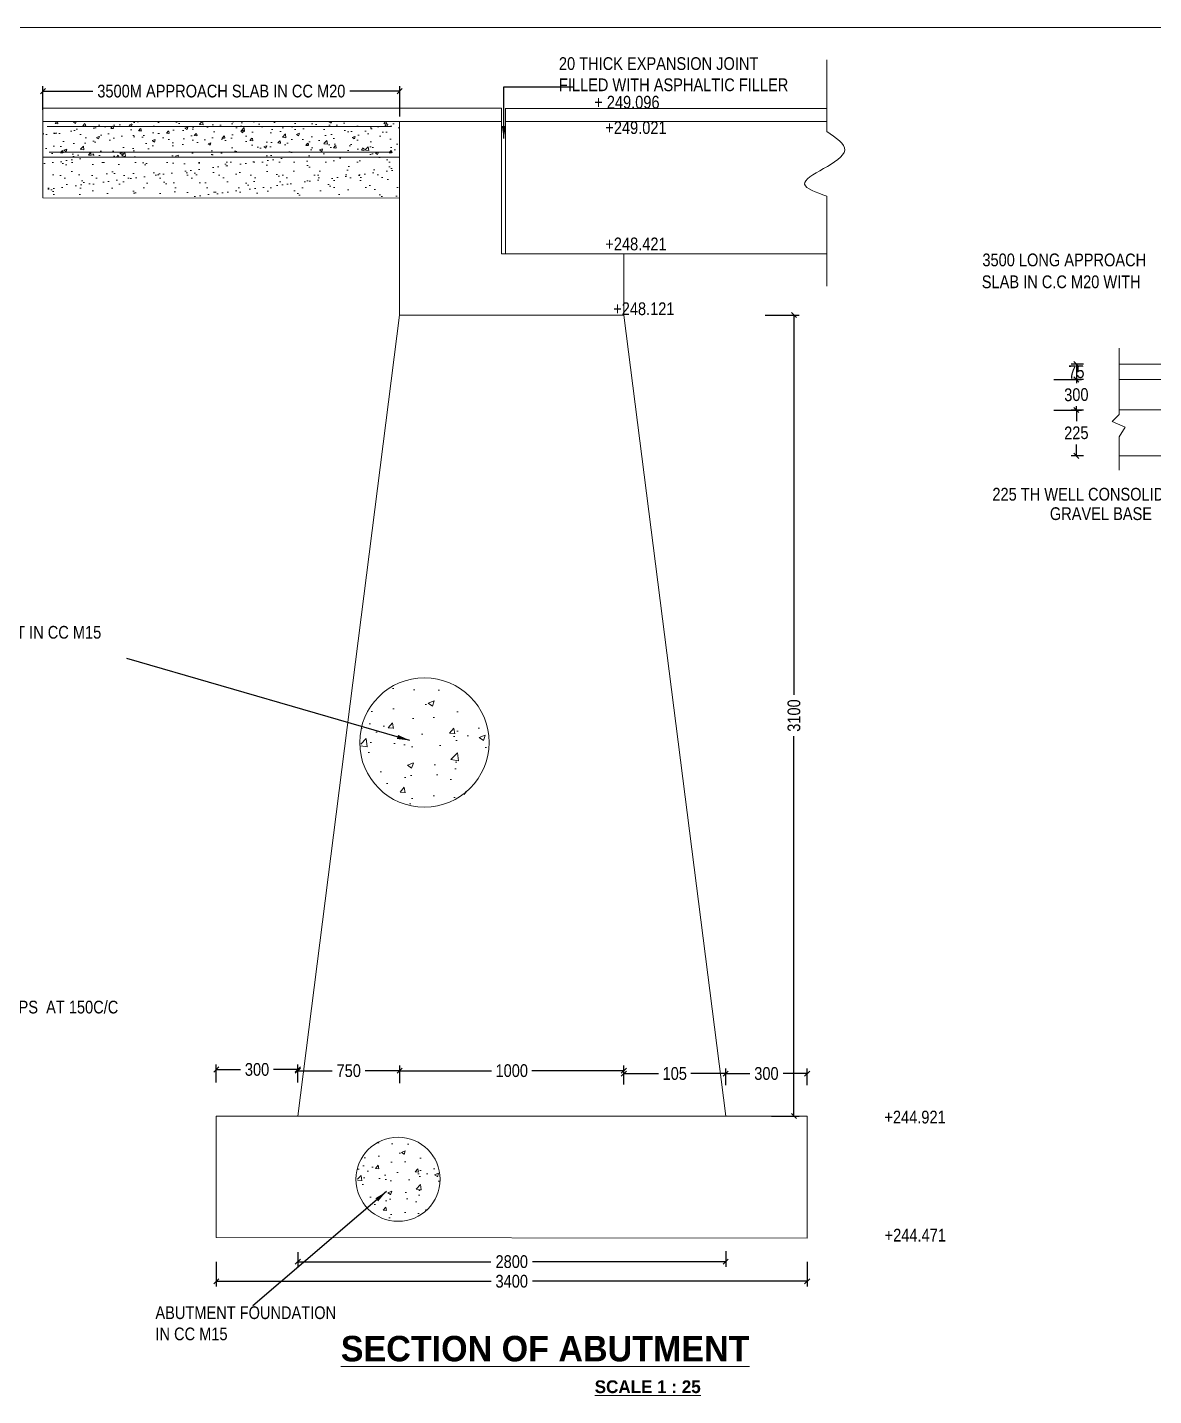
# Model space of a CAD drawing. Header units: millimetres. Extents: x 856385 to 958457, y -77744 to -16204.
# Drawn here: x 887676 to 909786, y -43070 to -16204 of the extents above; entities that cross this region are included whole.
import ezdxf
from ezdxf.enums import TextEntityAlignment as Align

# ---------------------------------------------------------------- set-up
doc = ezdxf.new("R2010")
doc.units = ezdxf.units.MM
doc.header["$LTSCALE"] = 300
doc.header["$MEASUREMENT"] = 0
doc.layers.add('abutment', color=7, linetype='Continuous')
doc.styles.add('ARIAL NARROW', font='ARIALN.TTF', dxfattribs={"height": 250})
doc.styles.add('arn', font='ARIALN.TTF')
doc.styles.add('CITYBLUEPR', font='cityb___.ttf')
doc.dimstyles.new('STANDARD$0', dxfattribs={"dimscale": 88.888889, "dimtxt": 0.02, "dimasz": 0.02, "dimexe": 0.05, "dimexo": 0.1, "dimgap": 0.002, "dimtad": 2, "dimdec": 0, "dimzin": 1, "dimdsep": 46, "dimtxsty": 'Standard', "dimcen": 0.09, "dimadec": 0, "dimazin": 0, "dimtfac": 1, "dimtdec": 4, "dimtofl": 0, "dimtmove": 0, "dimatfit": 3, "dimfxl": 1, "dimtolj": 1, "dimtzin": 1, "dimarcsym": 0})
doc.dimstyles.new('STANDARD$7', dxfattribs={"dimtxt": 2, "dimasz": 2, "dimexe": 1.25, "dimexo": 0.625, "dimtad": 1, "dimdec": 0, "dimlfac": 0.5, "dimdsep": 46, "dimtxsty": 'ARIAL NARROW', "dimcen": 2.5, "dimdle": 0.1, "dimse1": 1, "dimse2": 1, "dimadec": 0, "dimazin": 0, "dimtfac": 1, "dimtdec": 0, "dimtmove": 0, "dimatfit": 3, "dimfxl": 1, "dimtolj": 1, "dimtzin": 0, "dimarcsym": 0})

# ---------------------------------------------------------------- blocks, each defined once
blk = doc.blocks.new('_Oblique')
at = {"color": 0, "linetype": 'ByBlock', "lineweight": -2}
blk.add_line((-0.5, -0.5), (0.5, 0.5), dxfattribs=at)
blk = doc.blocks.new('*D19')
at = {"layer": 'abutment', "color": 0, "linetype": 'ByBlock', "lineweight": -2, "transparency": 16777216}
for p, q in [((901385, -36973), (901385, -36646)), ((901385, -36746), (901859, -36746)), ((902985, -36746), (902511, -36746)), ((902985, -36973), (902985, -36646))]:
    blk.add_line(p, q, dxfattribs=at)
at = {"layer": 'Defpoints', "color": 0, "linetype": 'ByBlock', "lineweight": 9, "transparency": 16777216}
for p in [(902985, -36746), (901385, -37073), (902985, -37073)]:
    blk.add_point(p, dxfattribs=at)
at = {"layer": 'abutment', "color": 0, "linetype": 'ByBlock', "lineweight": -2, "transparency": 16777216, "xscale": 100, "yscale": 100, "zscale": 100, "rotation": 180}
blk.add_blockref('_Oblique', (901385, -36746), dxfattribs=at)
at = {"layer": 'abutment', "color": 0, "linetype": 'ByBlock', "lineweight": -2, "transparency": 16777216, "xscale": 100, "yscale": 100, "zscale": 100}
blk.add_blockref('_Oblique', (902985, -36746), dxfattribs=at)
at = {"layer": 'abutment', "color": 0, "linetype": 'ByBlock', "lineweight": 13, "transparency": 16777216, "insert": (902185, -36746), "char_height": 250, "attachment_point": 5, "style": 'ARIAL NARROW'}
blk.add_mtext('\\A1;300', dxfattribs=at)
blk = doc.blocks.new('*D20')
at = {"layer": 'abutment', "color": 0, "linetype": 'ByBlock', "lineweight": -2, "transparency": 16777216}
for p, q in [((891385, -36924), (891385, -36566)), ((891385, -36666), (891859, -36666)), ((892985, -36666), (892511, -36666)), ((892985, -36924), (892985, -36566))]:
    blk.add_line(p, q, dxfattribs=at)
at = {"layer": 'Defpoints', "color": 0, "linetype": 'ByBlock', "lineweight": 9, "transparency": 16777216}
for p in [(891385, -36666), (891385, -37024), (892985, -37024)]:
    blk.add_point(p, dxfattribs=at)
at = {"layer": 'abutment', "color": 0, "linetype": 'ByBlock', "lineweight": -2, "transparency": 16777216, "xscale": 100, "yscale": 100, "zscale": 100, "rotation": 180}
blk.add_blockref('_Oblique', (891385, -36666), dxfattribs=at)
at = {"layer": 'abutment', "color": 0, "linetype": 'ByBlock', "lineweight": -2, "transparency": 16777216, "xscale": 100, "yscale": 100, "zscale": 100}
blk.add_blockref('_Oblique', (892985, -36666), dxfattribs=at)
at = {"layer": 'abutment', "color": 0, "linetype": 'ByBlock', "lineweight": 13, "transparency": 16777216, "insert": (892185, -36666), "char_height": 250, "attachment_point": 5, "style": 'ARIAL NARROW'}
blk.add_mtext('\\A1;300', dxfattribs=at)
blk = doc.blocks.new('*D92')
at = {"layer": 'abutment', "color": 0, "linetype": 'ByBlock', "lineweight": -2, "transparency": 16777216}
for p, q in [((887983, -17823), (887983, -17356)), ((887983, -17456), (888962, -17456)), ((894985, -17456), (894006, -17456)), ((894985, -17952), (894985, -17356))]:
    blk.add_line(p, q, dxfattribs=at)
at = {"layer": 'Defpoints', "color": 0, "linetype": 'ByBlock', "lineweight": 9, "transparency": 16777216}
for p in [(887983, -17456), (887983, -17923), (894985, -18052)]:
    blk.add_point(p, dxfattribs=at)
at = {"layer": 'abutment', "color": 0, "linetype": 'ByBlock', "lineweight": -2, "transparency": 16777216, "xscale": 100, "yscale": 100, "zscale": 100, "rotation": 180}
blk.add_blockref('_Oblique', (887983, -17456), dxfattribs=at)
at = {"layer": 'abutment', "color": 0, "linetype": 'ByBlock', "lineweight": -2, "transparency": 16777216, "xscale": 100, "yscale": 100, "zscale": 100}
blk.add_blockref('_Oblique', (894985, -17456), dxfattribs=at)
at = {"layer": 'abutment', "color": 0, "linetype": 'ByBlock', "lineweight": 13, "transparency": 16777216, "insert": (891484, -17456), "char_height": 250, "attachment_point": 5, "style": 'ARIAL NARROW'}
blk.add_mtext('\\A1;3500M APPROACH SLAB IN CC M20', dxfattribs=at)
blk = doc.blocks.new('*D22')
at = {"layer": 'abutment', "color": 0, "linetype": 'ByBlock', "lineweight": -2, "transparency": 16777216}
for p, q in [((894985, -36935), (894985, -36590)), ((894985, -36690), (896789, -36690)), ((899385, -36690), (897581, -36690)), ((899385, -36935), (899385, -36590))]:
    blk.add_line(p, q, dxfattribs=at)
at = {"layer": 'Defpoints', "color": 0, "linetype": 'ByBlock', "lineweight": 9, "transparency": 16777216}
for p in [(899385, -36690), (894985, -37035), (899385, -37035)]:
    blk.add_point(p, dxfattribs=at)
at = {"layer": 'abutment', "color": 0, "linetype": 'ByBlock', "lineweight": -2, "transparency": 16777216, "xscale": 100, "yscale": 100, "zscale": 100, "rotation": 180}
blk.add_blockref('_Oblique', (894985, -36690), dxfattribs=at)
at = {"layer": 'abutment', "color": 0, "linetype": 'ByBlock', "lineweight": -2, "transparency": 16777216, "xscale": 100, "yscale": 100, "zscale": 100}
blk.add_blockref('_Oblique', (899385, -36690), dxfattribs=at)
at = {"layer": 'abutment', "color": 0, "linetype": 'ByBlock', "lineweight": 13, "transparency": 16777216, "insert": (897185, -36690), "char_height": 250, "attachment_point": 5, "style": 'ARIAL NARROW'}
blk.add_mtext('\\A1;1000', dxfattribs=at)
blk = doc.blocks.new('*D23')
at = {"layer": 'abutment', "color": 0, "linetype": 'ByBlock', "lineweight": -2, "transparency": 16777216}
for p, q in [((902163, -21852), (902826, -21852)), ((902726, -21852), (902726, -29310)), ((902726, -37580), (902726, -30122)), ((902285, -37580), (902826, -37580))]:
    blk.add_line(p, q, dxfattribs=at)
at = {"layer": 'Defpoints', "color": 0, "linetype": 'ByBlock', "lineweight": 9, "transparency": 16777216}
for p in [(902063, -21852), (902185, -37580), (902726, -37580)]:
    blk.add_point(p, dxfattribs=at)
at = {"layer": 'abutment', "color": 0, "linetype": 'ByBlock', "lineweight": -2, "transparency": 16777216, "xscale": 100, "yscale": 100, "zscale": 100}
for p, rotation in [((902726, -21852), 90), ((902726, -37580), 270)]:
    blk.add_blockref('_Oblique', p, dxfattribs=dict(at, rotation=rotation))
at = {"layer": 'abutment', "color": 0, "linetype": 'ByBlock', "lineweight": 13, "transparency": 16777216, "insert": (902726, -29716), "char_height": 250, "attachment_point": 5, "rotation": 90, "style": 'ARIAL NARROW'}
blk.add_mtext('\\A1;3100', dxfattribs=at)
blk = doc.blocks.new('*D26')
at = {"layer": 'abutment', "color": 0, "linetype": 'ByBlock', "lineweight": -2, "transparency": 16777216}
for p, q in [((899385, -36963), (899385, -36646)), ((899385, -36746), (900067, -36746)), ((901385, -36746), (900702, -36746)), ((901385, -36963), (901385, -36646))]:
    blk.add_line(p, q, dxfattribs=at)
at = {"layer": 'Defpoints', "color": 0, "linetype": 'ByBlock', "lineweight": 9, "transparency": 16777216}
for p in [(901385, -36746), (899385, -37063), (901385, -37063)]:
    blk.add_point(p, dxfattribs=at)
at = {"layer": 'abutment', "color": 0, "linetype": 'ByBlock', "lineweight": -2, "transparency": 16777216, "xscale": 100, "yscale": 100, "zscale": 100, "rotation": 180}
blk.add_blockref('_Oblique', (899385, -36746), dxfattribs=at)
at = {"layer": 'abutment', "color": 0, "linetype": 'ByBlock', "lineweight": -2, "transparency": 16777216, "xscale": 100, "yscale": 100, "zscale": 100}
blk.add_blockref('_Oblique', (901385, -36746), dxfattribs=at)
at = {"layer": 'abutment', "color": 0, "linetype": 'ByBlock', "lineweight": 13, "transparency": 16777216, "insert": (900385, -36746), "char_height": 250, "attachment_point": 5, "style": 'ARIAL NARROW'}
blk.add_mtext('\\A1;105', dxfattribs=at)
blk = doc.blocks.new('*D27')
at = {"layer": 'abutment', "color": 0, "linetype": 'ByBlock', "lineweight": -2, "transparency": 16777216}
for p, q in [((892985, -36824), (892985, -36590)), ((892985, -36690), (893659, -36690)), ((894985, -36690), (894310, -36690)), ((894985, -36935), (894985, -36590))]:
    blk.add_line(p, q, dxfattribs=at)
at = {"layer": 'Defpoints', "color": 0, "linetype": 'ByBlock', "lineweight": 9, "transparency": 16777216}
for p in [(894985, -36690), (892985, -36924), (894985, -37035)]:
    blk.add_point(p, dxfattribs=at)
at = {"layer": 'abutment', "color": 0, "linetype": 'ByBlock', "lineweight": -2, "transparency": 16777216, "xscale": 100, "yscale": 100, "zscale": 100, "rotation": 180}
blk.add_blockref('_Oblique', (892985, -36690), dxfattribs=at)
at = {"layer": 'abutment', "color": 0, "linetype": 'ByBlock', "lineweight": -2, "transparency": 16777216, "xscale": 100, "yscale": 100, "zscale": 100}
blk.add_blockref('_Oblique', (894985, -36690), dxfattribs=at)
at = {"layer": 'abutment', "color": 0, "linetype": 'ByBlock', "lineweight": 13, "transparency": 16777216, "insert": (893985, -36690), "char_height": 250, "attachment_point": 5, "style": 'ARIAL NARROW'}
blk.add_mtext('\\A1;750', dxfattribs=at)
blk = doc.blocks.new('*D28')
at = {"layer": 'abutment', "color": 0, "linetype": 'ByBlock', "lineweight": -2, "transparency": 16777216}
for p, q in [((892985, -40254), (892985, -40540)), ((901385, -40235), (901385, -40540)), ((892985, -40440), (896777, -40440)), ((901385, -40440), (897592, -40440))]:
    blk.add_line(p, q, dxfattribs=at)
at = {"layer": 'Defpoints', "color": 0, "linetype": 'ByBlock', "lineweight": 9, "transparency": 16777216}
for p in [(892985, -40154), (901385, -40135), (901385, -40440)]:
    blk.add_point(p, dxfattribs=at)
at = {"layer": 'abutment', "color": 0, "linetype": 'ByBlock', "lineweight": -2, "transparency": 16777216, "xscale": 100, "yscale": 100, "zscale": 100, "rotation": 180}
blk.add_blockref('_Oblique', (892985, -40440), dxfattribs=at)
at = {"layer": 'abutment', "color": 0, "linetype": 'ByBlock', "lineweight": -2, "transparency": 16777216, "xscale": 100, "yscale": 100, "zscale": 100}
blk.add_blockref('_Oblique', (901385, -40440), dxfattribs=at)
at = {"layer": 'abutment', "color": 0, "linetype": 'ByBlock', "lineweight": 13, "transparency": 16777216, "insert": (897185, -40440), "char_height": 250, "attachment_point": 5, "style": 'ARIAL NARROW'}
blk.add_mtext('\\A1;2800', dxfattribs=at)
blk = doc.blocks.new('*D29')
at = {"layer": 'abutment', "color": 0, "linetype": 'ByBlock', "lineweight": -2, "transparency": 16777216}
for p, q in [((891385, -40441), (891385, -40925)), ((902985, -40441), (902985, -40925)), ((891385, -40825), (896779, -40825)), ((902985, -40825), (897590, -40825))]:
    blk.add_line(p, q, dxfattribs=at)
at = {"layer": 'Defpoints', "color": 0, "linetype": 'ByBlock', "lineweight": 9, "transparency": 16777216}
for p in [(891385, -40341), (902985, -40341), (902985, -40825)]:
    blk.add_point(p, dxfattribs=at)
at = {"layer": 'abutment', "color": 0, "linetype": 'ByBlock', "lineweight": -2, "transparency": 16777216, "xscale": 100, "yscale": 100, "zscale": 100, "rotation": 180}
blk.add_blockref('_Oblique', (891385, -40825), dxfattribs=at)
at = {"layer": 'abutment', "color": 0, "linetype": 'ByBlock', "lineweight": -2, "transparency": 16777216, "xscale": 100, "yscale": 100, "zscale": 100}
blk.add_blockref('_Oblique', (902985, -40825), dxfattribs=at)
at = {"layer": 'abutment', "color": 0, "linetype": 'ByBlock', "lineweight": 13, "transparency": 16777216, "insert": (897185, -40825), "char_height": 250, "attachment_point": 5, "style": 'ARIAL NARROW'}
blk.add_mtext('\\A1;3400', dxfattribs=at)
blk = doc.blocks.new('*D49')
at = {"layer": 'abutment', "color": 0, "linetype": 'ByBlock', "lineweight": -2, "transparency": 16777216}
for p, q in [((908412, -23717), (908169, -23717)), ((908269, -23717), (908269, -23939)), ((908269, -24617), (908269, -24394)), ((908412, -24617), (908169, -24617))]:
    blk.add_line(p, q, dxfattribs=at)
at = {"layer": 'Defpoints', "color": 0, "linetype": 'ByBlock', "lineweight": 9, "transparency": 16777216}
for p in [(908512, -23717), (908269, -24617), (908512, -24617)]:
    blk.add_point(p, dxfattribs=at)
at = {"layer": 'abutment', "color": 0, "linetype": 'ByBlock', "lineweight": -2, "transparency": 16777216, "xscale": 100, "yscale": 100, "zscale": 100}
for p, rotation in [((908269, -23717), 90), ((908269, -24617), 270)]:
    blk.add_blockref('_Oblique', p, dxfattribs=dict(at, rotation=rotation))
at = {"layer": 'abutment', "color": 0, "linetype": 'ByBlock', "lineweight": 13, "transparency": 16777216, "insert": (908269, -24167), "char_height": 250, "attachment_point": 5, "rotation": 1, "style": 'ARIAL NARROW'}
blk.add_mtext('\\A1;225', dxfattribs=at)
blk = doc.blocks.new('*D50')
at = {"layer": 'abutment', "color": 0, "linetype": 'ByBlock', "lineweight": -2, "transparency": 16777216}
for p, q in [((907825, -23117), (908369, -23117)), ((908269, -23117), (908269, -23189)), ((907825, -23717), (908369, -23717)), ((908269, -23717), (908269, -23644))]:
    blk.add_line(p, q, dxfattribs=at)
at = {"layer": 'Defpoints', "color": 0, "linetype": 'ByBlock', "lineweight": 9, "transparency": 16777216}
for p in [(907725, -23117), (907725, -23717), (908269, -23717)]:
    blk.add_point(p, dxfattribs=at)
at = {"layer": 'abutment', "color": 0, "linetype": 'ByBlock', "lineweight": -2, "transparency": 16777216, "xscale": 100, "yscale": 100, "zscale": 100}
for p, rotation in [((908269, -23117), 90), ((908269, -23717), 270)]:
    blk.add_blockref('_Oblique', p, dxfattribs=dict(at, rotation=rotation))
at = {"layer": 'abutment', "color": 0, "linetype": 'ByBlock', "lineweight": 13, "transparency": 16777216, "insert": (908269, -23417), "char_height": 250, "attachment_point": 5, "rotation": 1, "style": 'ARIAL NARROW'}
blk.add_mtext('\\A1;300', dxfattribs=at)
blk = doc.blocks.new('*D54')
at = {"layer": 'abutment', "color": 0, "linetype": 'ByBlock', "lineweight": -2, "transparency": 16777216}
for p, q in [((908412, -22817), (908169, -22817)), ((908269, -22817), (908269, -23117)), ((908412, -23117), (908169, -23117))]:
    blk.add_line(p, q, dxfattribs=at)
at = {"layer": 'Defpoints', "color": 0, "linetype": 'ByBlock', "lineweight": 9, "transparency": 16777216}
for p in [(908512, -22817), (908269, -23117), (908512, -23117)]:
    blk.add_point(p, dxfattribs=at)
at = {"layer": 'abutment', "color": 0, "linetype": 'ByBlock', "lineweight": -2, "transparency": 16777216, "xscale": 100, "yscale": 100, "zscale": 100}
for p, rotation in [((908269, -22817), 90), ((908269, -23117), 270)]:
    blk.add_blockref('_Oblique', p, dxfattribs=dict(at, rotation=rotation))
at = {"layer": 'abutment', "color": 0, "linetype": 'ByBlock', "lineweight": 13, "transparency": 16777216, "insert": (908269, -22967), "char_height": 250, "attachment_point": 5, "rotation": 1, "style": 'ARIAL NARROW'}
blk.add_mtext('\\A1;75', dxfattribs=at)

msp = doc.modelspace()

# ---------------------------------------------------------------- hatches: boundary and pattern name
at = {"layer": 'abutment', "linetype": 'ByBlock', "lineweight": 13}
h = msp.add_hatch(dxfattribs=at)
h.set_pattern_fill('AR-CONC', color=256, scale=3, style=0)
h.set_pattern_definition([(50, (746287.16, -977307.65), (546.554, -47.81726), [57.15, -628.65]), (355, (746287.16, -977307.65), (-105.72848, 573.16993), [45.72, -502.92]), (100.451, (746332.7, -977311.64), (440.8275, 525.35006), [48.57, -534.27]), (46.1842, (746287.16, -977155.25), (813.2371, -126.127), [85.725, -942.975]), (96.6356, (746354.9, -977165.8), (712.2127, 742.2767), [72.855, -801.405]), (351.184, (746287.2, -977155.25), (712.2138, 742.27535), [68.58, -754.38]), (21, (746363.36, -977193.35), (454.84464, -306.79656), [57.15, -628.65]), (326, (746363.36, -977193.35), (185.4061, 552.5639), [45.72, -502.92]), (71.4514, (746401.26, -977218.9), (640.24947, 245.76857), [48.57, -534.27]), (37.5, (746287.16, -977307.65), (9.26581, 253.665117), [0, -496.824, 0, -510.54, 0, -504.825]), (7.5, (746287.16, -977307.65), (200.45899, 300.541724), [0, -291.084, 0, -485.394, 0, -192.405]), (327.5, (746117.23, -977307.65), (406.771786, -17.18623), [0, -190.5, 0, -594.36, 0, -788.67]), (317.5, (746041.03, -977307.65), (444.38754, 76.27947), [0, -247.65, 0, -394.716, 0, -560.07])])
h.paths.add_polyline_path([(894983, -18051.8), (887983, -18051.8), (887983, -18751.8), (894983, -18751.8)])
h = msp.add_hatch(dxfattribs=at)
h.set_pattern_fill('AR-SAND', color=256, scale=200, style=0)
h.set_pattern_definition([(37.5, (-1990573.8, 616579.9), (-12.59867, 385.364754), [0, -304, 0, -340, 0, -325]), (7.5, (-1990573.8, 616579.9), (353.95534, 564.42921), [0, -164, 0, -274, 0, -105]), (327.5, (-1990819.8, 616579.9), (622.828372, 1.13181), [0, -100, 0, -360, 0, -470]), (317.5, (-1990819.8, 616579.9), (601.22532, 175.53511), [0, -50, 0, -236, 0, -270])])
h.paths.add_polyline_path([(887983, -18751.8), (887983, -19551.8), (894982.7, -19554.4), (894983, -18751.8)])
h = msp.add_hatch(dxfattribs=at)
h.set_pattern_fill('AR-CONC', color=256, scale=168, style=0)
h.set_pattern_definition([(50, (-2260304, -458870.6), (1204.9971, -105.4236), [126, -1386]), (355, (-2260304, -458870.6), (-233.10224, 1263.6828), [100.8, -1108.8]), (100.4514, (-2260203.6, -458879.4), (971.89576, 1158.25843), [107.0835, -1177.91875]), (46.1842, (-2260304, -458534.6), (1792.96496, -278.07194), [189, -2079]), (96.6356, (-2260154.6, -458557.8), (1570.2333, 1636.518), [160.6253, -1766.8778]), (351.1842, (-2260304, -458534.6), (1570.2321, 1636.5192), [151.2, -1663.2]), (21, (-2260136, -458618.6), (1002.80385, -676.39974), [126, -1386]), (326, (-2260136, -458618.6), (408.76976, 1218.25208), [100.8, -1108.8]), (71.4514, (-2260052.4, -458675), (1411.574, 541.85123), [107.0835, -1177.91875]), (37.5, (-2260304, -458870.6), (20.428557, 559.261674), [0, -1095.36, 0, -1125.6, 0, -1113]), (7.5, (-2260304, -458870.6), (441.95682, 662.61168), [0, -641.76, 0, -1070.16, 0, -424.2]), (327.5, (-2260678.63, -458870.6), (896.82169, -37.892185), [0, -420, 0, -1310.4, 0, -1738.8]), (317.5, (-2260846.6, -458870.6), (979.75276, 168.17637), [0, -546, 0, -870.24, 0, -1234.8])])
h.paths.add_polyline_path([(894221.5, -30245.8, 1), (896761.5, -30245.8, 1)])
h = msp.add_hatch(dxfattribs=at)
h.set_pattern_fill('AR-CONC', color=256, scale=109.2, style=0)
h.set_pattern_definition([(50, (-1156283.1, -317401.9), (783.24812, -68.52533), [81.9, -900.9]), (355, (-1156283.1, -317401.9), (-151.51646, 821.3938), [65.52, -720.72]), (100.4514, (-1156217.8, -317407.6), (631.73224, 752.86798), [69.6043, -765.6472]), (46.1842, (-1156283.1, -317183.5), (1165.42723, -180.74676), [122.85, -1351.35]), (96.6356, (-1156186, -317198.6), (1020.6517, 1063.7367), [104.40643, -1148.4706]), (351.1842, (-1156283.1, -317183.5), (1020.65084, 1063.7375), [98.28, -1081.08]), (21, (-1156173.9, -317238.1), (651.8225, -439.65983), [81.9, -900.9]), (326, (-1156173.9, -317238.1), (265.70034, 791.86385), [65.52, -720.72]), (71.4514, (-1156119.6, -317274.8), (917.5231, 352.2033), [69.6043, -765.6472]), (37.5, (-1156283.1, -317401.92), (13.278562, 363.52009), [0, -711.984, 0, -731.64, 0, -723.45]), (7.5, (-1156283.1, -317401.92), (287.271935, 430.69759), [0, -417.144, 0, -695.604, 0, -275.73]), (327.5, (-1156526.6, -317401.92), (582.9341, -24.62992), [0, -273, 0, -851.76, 0, -1130.22]), (317.5, (-1156635.8, -317401.9), (636.8393, 109.31464), [0, -354.9, 0, -565.656, 0, -802.62])])
h.paths.add_polyline_path([(894158.5, -38795.8, 1), (895809.5, -38795.8, 1)])

# ---------------------------------------------------------------- linework, layer by layer
for p, q in [((958457.3, -16203.7), (856384.6, -16203.7)), ((903368.2, -18246), (903368.2, -16844.3)), ((887983, -17793.3), (896984.7, -17793.3)), ((887983, -18051.8), (887983, -17793.3)), ((896984.7, -17793.3), (896984.7, -20651.8)), ((897064.7, -17793.3), (897064.7, -20651.8)), ((897064.7, -17794.2), (903368.2, -17794.2)), ((895126.2, -18051.8), (887983, -18051.8)), ((894984.7, -18051.8), (887983, -18051.8)), ((894817.1, -18151.8), (888067.6, -18151.8)), ((889659.8, -18051.8), (895982.2, -18051.8)), ((895046.2, -18051.8), (890862.6, -18051.8)), ((894984.7, -18051.8), (896984.7, -18051.8)), ((894984.7, -21851.8), (894984.7, -18051.8)), ((897064.7, -18051.8), (903359, -18051.8)), ((894984.7, -18345), (894984.7, -21593.3)), ((896984.7, -18345), (896984.7, -20651.8)), ((894983, -18751.8), (887983, -18751.8)), ((887983, -18751.8), (893063, -18751.8)), ((893063, -18751.8), (887983, -18751.8)), ((894846.2, -18651.8), (888103.1, -18651.8)), ((903368.2, -21288), (903368.2, -19516.9)), ((898280, -20651.8), (896984.7, -20651.8)), ((896984.7, -20651.8), (903359, -20651.8)), ((899384.7, -21851.8), (899384.7, -20651.8)), ((892984.7, -37579.8), (894984.7, -21851.8)), ((894984.7, -21851.8), (899384.7, -21851.8)), ((899384.7, -21851.8), (901384.7, -37579.8)), ((909109.4, -22499.9), (909109.4, -23802.5)), ((909109.4, -22816.7), (913956.5, -22816.7)), ((909109.4, -23116.7), (913946, -23116.7)), ((909109.4, -23802.5), (908972.5, -23942.7)), ((912546.6, -23716.7), (909109.4, -23716.7)), ((908972.5, -23942.7), (909227.8, -24055.6)), ((909227.8, -24055.6), (909109.4, -24242.6)), ((909109.4, -24242.6), (909109.4, -24899.4)), ((912546.6, -24616.7), (909109.4, -24616.7)), ((891384.7, -37579.8), (892984.7, -37579.8)), ((891384.7, -37579.8), (891384.7, -39967.9)), ((892984.7, -37579.8), (901384.7, -37579.8)), ((901384.7, -37579.8), (902984.7, -37579.8)), ((902984.7, -37579.8), (902984.7, -39979.8)), ((891384.7, -39967.9), (902984.7, -39979))]:
    msp.add_line(p, q, dxfattribs=at)
for points in [[(887983, -18051.8), (887983, -18751.8), (894983, -18751.8), (894983, -18051.8)], [(887983, -18051.8), (894983, -18051.8), (894983, -18751.8), (887983, -18751.8)], [(887983, -18751.8), (894983, -18751.8), (894982.7, -19554.4), (887983, -19551.8)]]:
    msp.add_lwpolyline(points, close=True, dxfattribs=at)
for centre, radius in [((895470.9, -30245.1), 1270), ((894953.1, -38821.6), 825.5)]:
    msp.add_circle(centre, radius, dxfattribs=at)
msp.add_spline([(903368.2, -18246), (903722.6, -18616.2), (902935.1, -19285.5), (903368.2, -19516.9)], degree=3, dxfattribs=at)

# ---------------------------------------------------------------- texts
for s, style, p in [('+ 249.096', 'ARIAL NARROW', (898804.6, -17798.2)), ('+249.021', 'ARIAL NARROW', (899022.5, -18297.1)), ('+248.421', 'ARIAL NARROW', (899022.5, -20581.5)), ('3500 LONG APPROACH', 'ARIAL NARROW', (906424.4, -20894.9)), ('SLAB IN C.C M20 WITH', 'ARIAL NARROW', (906412.9, -21324.7)), ('+248.121', 'ARIAL NARROW', (899177.1, -21853.3)), ('225 TH WELL CONSOLIDATED', 'ARIAL NARROW', (906620.6, -25495.6)), ('GRAVEL BASE', 'ARIAL NARROW', (907749.2, -25877.2)), ('12%%C 2 LEG STRPS  AT 150C/C', 'arn', (885418.4, -35565.4)), ('+244.921', 'ARIAL NARROW', (904501.3, -37725.3)), ('+244.471', 'ARIAL NARROW', (904505.5, -40043.6))]:
    msp.add_text(s, height=250, dxfattribs=dict(at, style=style)).set_placement(p)
at = {"layer": 'abutment', "linetype": 'ByBlock', "lineweight": 13, "style": 'CITYBLUEPR'}
for s, height, p in [('%%uSECTION OF ABUTMENT', 500, (897840.5, -42396.4)), ('%%USCALE 1 : 25', 250, (899854.2, -43019.7))]:
    msp.add_text(s, height=height, dxfattribs=at).set_placement(p, align=Align.CENTER)
at = {"layer": 'abutment', "linetype": 'ByBlock', "lineweight": 13, "char_height": 250, "attachment_point": 4, "style": 'ARIAL NARROW'}
for s, insert in [('20 THICK EXPANSION JOINT \\PFILLED WITH ASPHALTIC FILLER', (898111.4, -17124.9)), ('ABUTMENT IN CC M15', (886056.1, -28083.1)), ('ABUTMENT FOUNDATION \\PIN CC M15', (890189.8, -41651.2))]:
    msp.add_mtext(s, dxfattribs=dict(at, insert=insert))

# ---------------------------------------------------------------- dimensions: what is measured, and where the dimension line sits
at = {"layer": 'abutment', "linetype": 'ByBlock', "lineweight": 13}
for base, p1, p2, text, picture, middle in [((887983, -17456.5), (894984.7, -18051.8), (887983, -17922.5), '3500M APPROACH SLAB IN CC M20', '*D92', (891483.8, -17456.5)), ((891384.7, -36665.9), (892984.7, -37024.1), (891384.7, -37024.1), '300', '*D20', (892184.7, -36665.9)), ((894984.7, -36690.5), (892984.7, -36924.1), (894984.7, -37035.1), '750', '*D27', (893984.7, -36690.5)), ((899384.7, -36690.5), (894984.7, -37035.1), (899384.7, -37035.1), '1000', '*D22', (897184.7, -36690.5)), ((901384.7, -36746.1), (899384.7, -37062.9), (901384.7, -37062.9), '105', '*D26', (900384.7, -36746.1)), ((902984.7, -36746.1), (901384.7, -37072.9), (902984.7, -37072.9), '300', '*D19', (902184.7, -36746.1)), ((901384.7, -40440.2), (892984.7, -40153.7), (901384.7, -40135), '2800', '*D28', (897184.7, -40440.2)), ((902984.7, -40825), (891384.7, -40340.8), (902984.7, -40340.8), '3400', '*D29', (897184.7, -40825))]:
    dim = msp.add_linear_dim(base=base, p1=p1, p2=p2, text=text, dimstyle='STANDARD$0', override={"dimscale": 1, "dimtxt": 250, "dimasz": 100, "dimexe": 100, "dimexo": 100, "dimgap": 100, "dimtad": 0, "dimtoh": 1, "dimzin": 0, "dimtxsty": 'ARIAL NARROW', "dimblk1": 'Oblique', "dimblk2": 'Oblique', "dimsah": 1, "dimtzin": 0}, dxfattribs=at)
    dim.commit()
    dim.dimension.update_dxf_attribs({"geometry": picture, "text_midpoint": middle})
dim = msp.add_linear_dim(base=(902725.7, -37579.8), p1=(902063, -21851.8), p2=(902184.7, -37579.8), angle=90, text='3100', dimstyle='STANDARD$0', override={"dimscale": 1, "dimtxt": 250, "dimasz": 100, "dimexe": 100, "dimexo": 100, "dimgap": 100, "dimtad": 0, "dimtoh": 1, "dimzin": 0, "dimtxsty": 'ARIAL NARROW', "dimblk1": 'Oblique', "dimblk2": 'Oblique', "dimsah": 1, "dimtzin": 0}, dxfattribs=at)
dim.commit()
dim.dimension.update_dxf_attribs({"geometry": '*D23', "text_midpoint": (902725.7, -29715.8)})
for base, p1, p2, text, picture, middle in [((908269, -23116.7), (908511.9, -22816.7), (908511.9, -23116.7), '75', '*D54', (908269, -22966.7)), ((908269, -23716.7), (907725.3, -23116.7), (907725.3, -23716.7), '300', '*D50', (908269, -23416.7))]:
    dim = msp.add_linear_dim(base=base, p1=p1, p2=p2, angle=90, text=text, dimstyle='STANDARD$0', override={"dimscale": 1, "dimtxt": 250, "dimasz": 100, "dimexe": 100, "dimexo": 100, "dimgap": 100, "dimtad": 0, "dimtoh": 1, "dimzin": 0, "dimtxsty": 'ARIAL NARROW', "dimblk1": 'Oblique', "dimblk2": 'Oblique', "dimsah": 1, "dimtzin": 0}, dxfattribs=at)
    dim.commit()
    dim.dimension.update_dxf_attribs({"geometry": picture, "text_midpoint": middle, "dimtype": 160, "text_rotation": 1})
dim = msp.add_linear_dim(base=(908269, -24616.7), p1=(908511.9, -23716.7), p2=(908511.9, -24616.7), angle=90, text='225', dimstyle='STANDARD$0', override={"dimscale": 1, "dimtxt": 250, "dimasz": 100, "dimexe": 100, "dimexo": 100, "dimgap": 100, "dimtad": 0, "dimtoh": 1, "dimzin": 0, "dimtxsty": 'ARIAL NARROW', "dimblk1": 'Oblique', "dimblk2": 'Oblique', "dimsah": 1, "dimtzin": 0}, dxfattribs=at)
dim.commit()
dim.dimension.update_dxf_attribs({"geometry": '*D49', "text_midpoint": (908269, -24166.7), "text_rotation": 1})

# ---------------------------------------------------------------- leaders
for points in [[(897029.6, -18387.3), (897029.6, -17368.9), (898387.5, -17368.9)], [(895182.4, -30205), (889627.6, -28595.3)], [(894724.4, -39062.2), (892103.3, -41304.4)]]:
    msp.add_leader(points, dimstyle='STANDARD$7', override={"dimtxt": 250, "dimasz": 250, "dimexe": 100, "dimexo": 100, "dimgap": 100, "dimtad": 0, "dimtoh": 1, "dimlfac": 1, "dimzin": 0, "dimcen": 0.09, "dimdle": 0, "dimse1": 0, "dimse2": 0, "dimtdec": 4, "dimtofl": 0}, dxfattribs=at)

doc.saveas('drawing.dxf')
